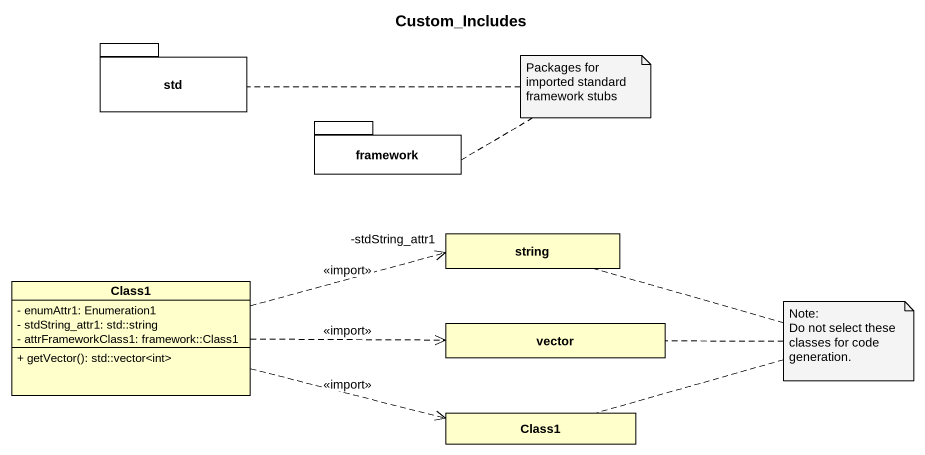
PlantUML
@startuml
title Custom_Includes
hide circle
hide empty members
skinparam classAttributeIconSize 0
package std {
}
package framework {
}
class string
class Class1 {
  - enumAttr1: Enumeration1
  - stdString_attr1: std::string
  - attrFrameworkClass1: framework::Class1
  + getVector(): std::vector<int>
}
class vector
class "Class1" as Class1_2
Class1 .right.> "-stdString_attr1" string : <<import>>
Class1 .right.> vector : <<import>>
Class1 .right.> Class1_2 : <<import>>
note as N1
  Packages for imported standard framework stubs
end note
N1 .. std
N1 .. framework
note as N2
  Note:
  Do not select these classes for code generation.
end note
N2 .. string
N2 .. vector
N2 .. Class1_2
@enduml
